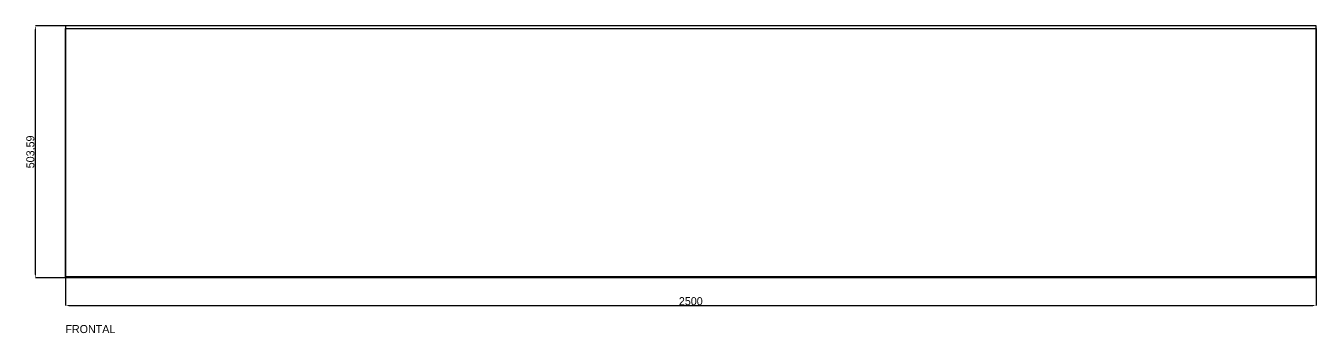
# Model space of a CAD drawing. Header units: millimetres. Extents: x -79 to 13940, y -87340 to 371.
# Drawn here: x 6121 to 8700, y -45113 to -44499 of the extents above; entities that cross this region are included whole.
import ezdxf

# ---------------------------------------------------------------- set-up
doc = ezdxf.new("R2010")
doc.units = ezdxf.units.MM
for name, color, linetype in [('R18_COTAS_P', 1, 'Continuous'), ('R18_PIEZAS_P', 3, 'Continuous'), ('R18_TEXTOS', 7, 'Continuous')]:
    doc.layers.add(name, color=color, linetype=linetype)
doc.dimstyles.get("Standard").update_dxf_attribs({"dimtxt": 2.5, "dimasz": 2.5, "dimexe": 1.25, "dimexo": 0.625, "dimtad": 1, "dimcen": 2.5, "dimazin": 3, "dimtfac": 1, "dimtmove": 0, "dimatfit": 3})

# ---------------------------------------------------------------- blocks, each defined once
blk = doc.blocks.new('_CLOSEDFILLED')
at = {"color": 0, "linetype": 'BYBLOCK'}
blk.add_solid([(-1, 0.16), (0, 0), (-1, -0.16)], dxfattribs=at)
blk = doc.blocks.new('*D209')
for p, q in [((6200, -45003.1), (6200, -45058.1)), ((8700, -45003.1), (8700, -45058.1)), ((6207, -45058.1), (8693, -45058.1))]:
    blk.add_line(p, q)
at = {"layer": 'Defpoints'}
for p in [(6200, -45003.1), (8700, -45003.1), (6200, -45058.1)]:
    blk.add_point(p, dxfattribs=at)
at = {"layer": 'R18_COTAS_P', "xscale": 7, "yscale": 7, "rotation": 180}
blk.add_blockref('_CLOSEDFILLED', (6200, -45058.1), dxfattribs=at)
at = {"layer": 'R18_COTAS_P', "xscale": 7, "yscale": 7}
blk.add_blockref('_CLOSEDFILLED', (8700, -45058.1), dxfattribs=at)
at = {"layer": 'R18_COTAS_P', "insert": (7450, -45049.5), "char_height": 16, "attachment_point": 5}
blk.add_mtext('2500', dxfattribs=at)
blk = doc.blocks.new('*D210')
for p, q in [((6200, -44499.5), (6140, -44499.5)), ((6140, -44996.1), (6140, -44506.5)), ((6200, -45003.1), (6140, -45003.1))]:
    blk.add_line(p, q)
at = {"layer": 'Defpoints'}
for p in [(6200, -44499.5), (6140, -45003.1), (6200, -45003.1)]:
    blk.add_point(p, dxfattribs=at)
at = {"layer": 'R18_COTAS_P', "xscale": 7, "yscale": 7}
for p, rotation in [((6140, -44499.5), 90), ((6140, -45003.1), 270)]:
    blk.add_blockref('_CLOSEDFILLED', p, dxfattribs=dict(at, rotation=rotation))
at = {"layer": 'R18_COTAS_P', "insert": (6131.4, -44751.3), "char_height": 16, "attachment_point": 5, "rotation": 90}
blk.add_mtext('503,59', dxfattribs=at)

msp = doc.modelspace()

# ---------------------------------------------------------------- linework, layer by layer
at = {"layer": 'R18_PIEZAS_P'}
for p, q in [((6200, -44499.491), (6200, -45000.248)), ((8700, -44499.491), (6200, -44499.491)), ((6200, -44499.491), (6200, -44505.148)), ((6200, -45003.077), (6200, -44505.148)), ((6200, -44505.148), (8700, -44505.148)), ((8700, -45000.248), (8700, -44499.491)), ((8700, -44505.148), (8700, -44499.491)), ((8700, -44505.148), (8700, -45003.077)), ((6200, -45000.248), (8700, -45000.248)), ((6200, -45003.077), (6200, -45000.248)), ((8700, -45003.077), (6200, -45003.077)), ((8700, -45003.077), (8700, -45000.248))]:
    msp.add_line(p, q, dxfattribs=at)

# ---------------------------------------------------------------- texts
at = {"layer": 'R18_TEXTOS'}
msp.add_text('FRONTAL', height=16, dxfattribs=at).set_placement((6200, -45113.077))

# ---------------------------------------------------------------- dimensions: what is measured, and where the dimension line sits
at = {"layer": 'R18_COTAS_P'}
dim = msp.add_linear_dim(base=(6140, -45003.077), p1=(6200, -45003.077), p2=(6200, -44499.491), angle=90, dimstyle='Standard', override={"dimtxt": 16, "dimasz": 7, "dimtad": 1, "dimdec": 2}, dxfattribs=at)
dim.commit()
dim.dimension.update_dxf_attribs({"geometry": '*D210', "text_midpoint": (6131.375, -44751.284)})
dim = msp.add_linear_dim(base=(6200, -45058.077), p1=(6200, -45003.077), p2=(8700, -45003.077), dimstyle='Standard', override={"dimtxt": 16, "dimasz": 7, "dimtad": 1, "dimdec": 2}, dxfattribs=at)
dim.commit()
dim.dimension.update_dxf_attribs({"geometry": '*D209', "text_midpoint": (7450, -45049.452)})

doc.saveas('drawing.dxf')
